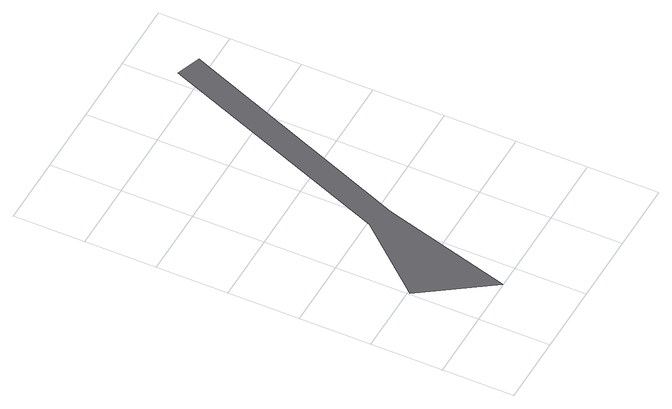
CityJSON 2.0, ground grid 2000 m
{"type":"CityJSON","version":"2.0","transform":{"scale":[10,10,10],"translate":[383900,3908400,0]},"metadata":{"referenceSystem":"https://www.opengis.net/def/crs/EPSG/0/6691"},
"CityObjects":{
"waterway1":{"type":"Waterway","attributes":{"name":"中ノ瀬","function":"01","WaterwayDetailAttribute.routeDirection":"03"},"geometry":[{"type":"MultiSurface","lod":"2","boundaries":[[[0,1,2,3,4,5]]],"semantics":{"surfaces":[{"type":"TrafficArea"}],"values":[0]}}]}
},
"vertices":[
[436,1062,0],[175,395,0],[4,194,0],[137,1,0],[240,368,0],[503,1037,0]
]}
